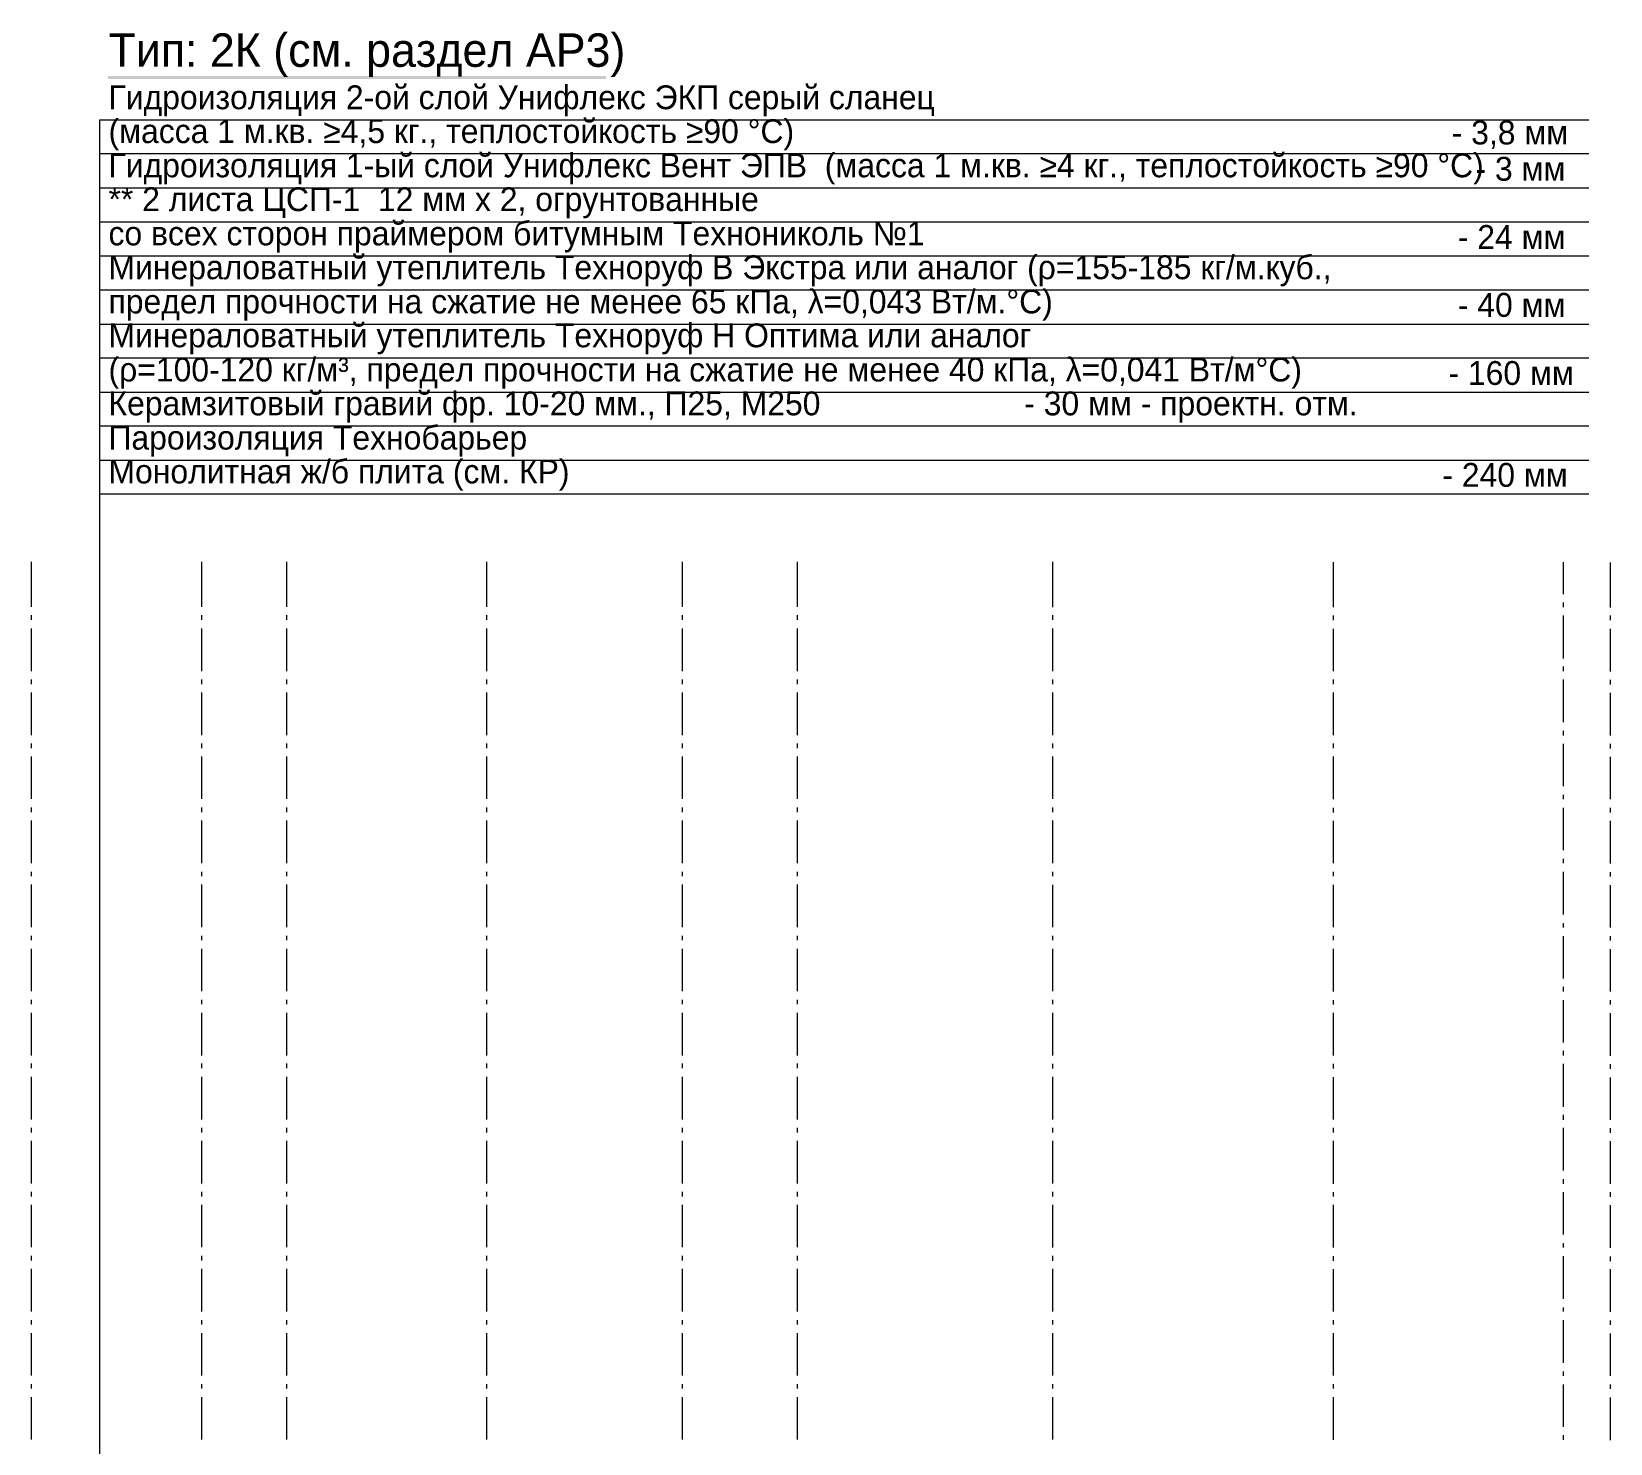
# Model space of a CAD drawing. Header units: millimetres. Extents: x -135211 to 49383, y -8033 to 228499.
# Drawn here: x -74148 to -55592, y 13801 to 30396 of the extents above; entities that cross this region are included whole.
import ezdxf

# ---------------------------------------------------------------- set-up
doc = ezdxf.new("R2010")
doc.units = ezdxf.units.MM
doc.layers.add('PDF _Геометрия', color=7, linetype='Continuous', true_color=0x1d1d1d)
doc.layers.add('PDF _Сплошная заливка', color=7, linetype='Continuous', true_color=0xffffff)
doc.layers.add('PDF _Текст', color=7, linetype='Continuous')

msp = doc.modelspace()

# ---------------------------------------------------------------- linework, layer by layer
at = {"layer": 'PDF _Геометрия', "color": 7, "lineweight": 9}
for points in [[(-73347.8, 29359.5), (-73347.8, 24961.3), (-73347.8, 11462)], [(-73346.6, 29358.6), (-55846.9, 29358.6)], [(-73346.6, 28960.7), (-55846.9, 28960.7)], [(-73346.6, 28558.7), (-55846.9, 28558.7)], [(-73346.6, 28160.6), (-55846.9, 28160.6)], [(-73346.6, 27758.6), (-55846.9, 27758.6)], [(-73346.6, 27360.8), (-55846.9, 27360.8)], [(-73346.6, 26958.4), (-55846.9, 26958.4)], [(-73346.6, 26560.7), (-55846.9, 26560.7)], [(-73346.6, 26158.2), (-55846.9, 26158.2)], [(-73346.6, 25760.5), (-55846.9, 25760.5)], [(-73346.6, 25358.5), (-55846.9, 25358.5)], [(-73346.6, 24960.3), (-55846.9, 24960.3)], [(-74147.8, 23632.1), (-74147.8, 24161.3)], [(-72145.6, 23632.1), (-72145.6, 24161.3)], [(-71146.6, 23632.1), (-71146.6, 24161.3)], [(-68797.2, 23632.1), (-68797.2, 24161.3)], [(-66498.7, 23632.1), (-66498.7, 24161.3)], [(-65148.3, 23632.1), (-65148.3, 24161.3)], [(-62146.7, 23631.8), (-62146.7, 24161.1)], [(-58847.7, 23630.8), (-58847.7, 24160)], [(-56145.3, 23782), (-56145.3, 24158.8)], [(-55592.5, 23628), (-55592.5, 24157)], [(-56145.3, 23629.8), (-56145.3, 23684.6)], [(-74147.8, 23479.7), (-74147.8, 23534.8)], [(-72145.6, 23479.7), (-72145.6, 23534.8)], [(-71146.6, 23479.7), (-71146.6, 23534.8)], [(-68797.2, 23479.7), (-68797.2, 23534.8)], [(-66498.7, 23479.7), (-66498.7, 23534.8)], [(-65148.3, 23479.7), (-65148.3, 23534.8)], [(-62146.7, 23479.3), (-62146.7, 23534.6)], [(-58847.7, 23478.4), (-58847.7, 23533.6)], [(-56145.3, 23028.4), (-56145.3, 23532.4)], [(-55592.5, 23475.6), (-55592.5, 23530.9)], [(-74147.8, 22878.6), (-74147.8, 23378.1)], [(-72145.6, 22878.6), (-72145.6, 23378.1)], [(-71146.6, 22878.6), (-71146.6, 23378.1)], [(-68797.2, 22878.6), (-68797.2, 23378.1)], [(-66498.7, 22878.6), (-66498.7, 23378.1)], [(-65148.3, 22878.6), (-65148.3, 23378.1)], [(-62146.7, 22878.5), (-62146.7, 23377.7)], [(-58847.7, 22877.2), (-58847.7, 23376.7)], [(-55592.5, 22874.7), (-55592.5, 23374.2)], [(-56145.3, 22876.2), (-56145.3, 22931)], [(-74147.8, 22726.2), (-74147.8, 22781.3)], [(-72145.6, 22726.2), (-72145.6, 22781.3)], [(-71146.6, 22726.2), (-71146.6, 22781.3)], [(-68797.2, 22726.2), (-68797.2, 22781.3)], [(-66498.7, 22726.2), (-66498.7, 22781.3)], [(-65148.3, 22726.2), (-65148.3, 22781.3)], [(-62146.7, 22725.9), (-62146.7, 22780.9)], [(-58847.7, 22724.8), (-58847.7, 22780)], [(-56145.3, 22279.1), (-56145.3, 22778.8)], [(-55592.5, 22722.3), (-55592.5, 22777.1)], [(-74147.8, 22125.1), (-74147.8, 22628.9)], [(-72145.6, 22125.1), (-72145.6, 22628.9)], [(-71146.6, 22125.1), (-71146.6, 22628.9)], [(-68797.2, 22125.1), (-68797.2, 22628.9)], [(-66498.7, 22125.1), (-66498.7, 22628.9)], [(-65148.3, 22125.1), (-65148.3, 22628.9)], [(-62146.7, 22124.7), (-62146.7, 22628.7)], [(-58847.7, 22124), (-58847.7, 22627.6)], [(-55592.5, 22120.9), (-55592.5, 22624.7)], [(-56145.3, 22122.6), (-56145.3, 22177.9)], [(-74147.8, 21972.8), (-74147.8, 22027.8)], [(-72145.6, 21972.8), (-72145.6, 22027.8)], [(-71146.6, 21972.8), (-71146.6, 22027.8)], [(-68797.2, 21972.8), (-68797.2, 22027.8)], [(-66498.7, 21972.8), (-66498.7, 22027.8)], [(-65148.3, 21972.8), (-65148.3, 22027.8)], [(-62146.7, 21972.6), (-62146.7, 22027.5)], [(-58847.7, 21971.6), (-58847.7, 22026.4)], [(-56145.3, 21525.9), (-56145.3, 22025.2)], [(-55592.5, 21968.6), (-55592.5, 22023.8)], [(-74147.8, 21375.9), (-74147.8, 21875.4)], [(-72145.6, 21375.9), (-72145.6, 21875.4)], [(-71146.6, 21375.9), (-71146.6, 21875.4)], [(-68797.2, 21375.9), (-68797.2, 21875.4)], [(-66498.7, 21375.9), (-66498.7, 21875.4)], [(-65148.3, 21375.9), (-65148.3, 21875.4)], [(-62146.7, 21375.8), (-62146.7, 21874.9)], [(-58847.7, 21374.5), (-58847.7, 21874)], [(-55592.5, 21371.4), (-55592.5, 21871.4)], [(-56145.3, 21373.2), (-56145.3, 21424.3)], [(-74147.8, 21219.3), (-74147.8, 21274.3)], [(-72145.6, 21219.3), (-72145.6, 21274.3)], [(-71146.6, 21219.3), (-71146.6, 21274.3)], [(-68797.2, 21219.3), (-68797.2, 21274.3)], [(-66498.7, 21219.3), (-66498.7, 21274.3)], [(-65148.3, 21219.3), (-65148.3, 21274.3)], [(-62146.7, 21218.8), (-62146.7, 21274.2)], [(-58847.7, 21218), (-58847.7, 21272.7)], [(-56145.3, 20772.3), (-56145.3, 21271.6)], [(-55592.5, 21214.8), (-55592.5, 21270)], [(-74147.8, 20622.4), (-74147.8, 21121.9)], [(-72145.6, 20622.4), (-72145.6, 21121.9)], [(-71146.6, 20622.4), (-71146.6, 21121.9)], [(-68797.2, 20622.4), (-68797.2, 21121.9)], [(-66498.7, 20622.4), (-66498.7, 21121.9)], [(-65148.3, 20622.4), (-65148.3, 21121.9)], [(-62146.7, 20622), (-62146.7, 21121.6)], [(-58847.7, 20620.8), (-58847.7, 21120.4)], [(-55592.5, 20618.1), (-55592.5, 21117.6)], [(-56145.3, 20619.6), (-56145.3, 20670.7)], [(-74147.8, 20470), (-74147.8, 20520.8)], [(-72145.6, 20470), (-72145.6, 20520.8)], [(-71146.6, 20470), (-71146.6, 20520.8)], [(-68797.2, 20470), (-68797.2, 20520.8)], [(-66498.7, 20470), (-66498.7, 20520.8)], [(-65148.3, 20470), (-65148.3, 20520.8)], [(-62146.7, 20469.9), (-62146.7, 20520.4)], [(-58847.7, 20468.5), (-58847.7, 20519.5)], [(-56145.3, 20018.7), (-56145.3, 20518.5)], [(-55592.5, 20465.8), (-55592.5, 20516.7)], [(-74147.8, 19868.9), (-74147.8, 20368.4)], [(-72145.6, 19868.9), (-72145.6, 20368.4)], [(-71146.6, 19868.9), (-71146.6, 20368.4)], [(-68797.2, 19868.9), (-68797.2, 20368.4)], [(-66498.7, 19868.9), (-66498.7, 20368.4)], [(-65148.3, 19868.9), (-65148.3, 20368.4)], [(-62146.7, 19868.7), (-62146.7, 20368.3)], [(-58847.7, 19867.6), (-58847.7, 20367.2)], [(-55592.5, 19864.4), (-55592.5, 20363.9)], [(-56145.3, 19866.5), (-56145.3, 19917.1)], [(-74147.8, 19716.5), (-74147.8, 19767.3)], [(-72145.6, 19716.5), (-72145.6, 19767.3)], [(-71146.6, 19716.5), (-71146.6, 19767.3)], [(-68797.2, 19716.5), (-68797.2, 19767.3)], [(-66498.7, 19716.5), (-66498.7, 19767.3)], [(-65148.3, 19716.5), (-65148.3, 19767.3)], [(-62146.7, 19716.1), (-62146.7, 19767.1)], [(-58847.7, 19715.3), (-58847.7, 19765.9)], [(-56145.3, 19265.1), (-56145.3, 19764.9)], [(-55592.5, 19712), (-55592.5, 19762.9)], [(-74147.8, 19115.4), (-74147.8, 19614.9)], [(-72145.6, 19115.4), (-72145.6, 19614.9)], [(-71146.6, 19115.4), (-71146.6, 19614.9)], [(-68797.2, 19115.4), (-68797.2, 19614.9)], [(-66498.7, 19115.4), (-66498.7, 19614.9)], [(-65148.3, 19115.4), (-65148.3, 19614.9)], [(-62146.7, 19114.9), (-62146.7, 19614.5)], [(-58847.7, 19114), (-58847.7, 19613.5)], [(-55592.5, 19111.1), (-55592.5, 19610.6)], [(-56145.3, 19112.9), (-56145.3, 19167.7)], [(-74147.8, 18963), (-74147.8, 19013.8)], [(-72145.6, 18963), (-72145.6, 19013.8)], [(-71146.6, 18963), (-71146.6, 19013.8)], [(-68797.2, 18963), (-68797.2, 19013.8)], [(-66498.7, 18963), (-66498.7, 19013.8)], [(-65148.3, 18963), (-65148.3, 19013.8)], [(-62146.7, 18962.8), (-62146.7, 19013.3)], [(-58847.7, 18961.6), (-58847.7, 19012.3)], [(-56145.3, 18511.5), (-56145.3, 19011.3)], [(-55592.5, 18958.7), (-55592.5, 19009.2)], [(-74147.8, 18361.9), (-74147.8, 18861.4)], [(-72145.6, 18361.9), (-72145.6, 18861.4)], [(-71146.6, 18361.9), (-71146.6, 18861.4)], [(-68797.2, 18361.9), (-68797.2, 18861.4)], [(-66498.7, 18361.9), (-66498.7, 18861.4)], [(-65148.3, 18361.9), (-65148.3, 18861.4)], [(-62146.7, 18361.6), (-62146.7, 18861.2)], [(-58847.7, 18360.4), (-58847.7, 18859.9)], [(-55592.5, 18357.3), (-55592.5, 18856.8)], [(-56145.3, 18359.3), (-56145.3, 18414.1)], [(-74147.8, 18209.6), (-74147.8, 18264.6)], [(-72145.6, 18209.6), (-72145.6, 18264.6)], [(-71146.6, 18209.6), (-71146.6, 18264.6)], [(-68797.2, 18209.6), (-68797.2, 18264.6)], [(-66498.7, 18209.6), (-66498.7, 18264.6)], [(-65148.3, 18209.6), (-65148.3, 18264.6)], [(-62146.7, 18209.4), (-62146.7, 18264.3)], [(-58847.7, 18208), (-58847.7, 18263.2)], [(-56145.3, 17757.9), (-56145.3, 18261.9)], [(-55592.5, 18204.9), (-55592.5, 18260.2)], [(-74147.8, 17608.5), (-74147.8, 18108)], [(-72145.6, 17608.5), (-72145.6, 18108)], [(-71146.6, 17608.5), (-71146.6, 18108)], [(-68797.2, 17608.5), (-68797.2, 18108)], [(-66498.7, 17608.5), (-66498.7, 18108)], [(-65148.3, 17608.5), (-65148.3, 18108)], [(-62146.7, 17608.2), (-62146.7, 18107.8)], [(-58847.7, 17607.2), (-58847.7, 18106.7)], [(-55592.5, 17604), (-55592.5, 18103.5)], [(-56145.3, 17605.7), (-56145.3, 17661)], [(-74147.8, 17456.1), (-74147.8, 17511.1)], [(-72145.6, 17456.1), (-72145.6, 17511.1)], [(-71146.6, 17456.1), (-71146.6, 17511.1)], [(-68797.2, 17456.1), (-68797.2, 17511.1)], [(-66498.7, 17456.1), (-66498.7, 17511.1)], [(-65148.3, 17456.1), (-65148.3, 17511.1)], [(-62146.7, 17455.6), (-62146.7, 17510.6)], [(-58847.7, 17454.8), (-58847.7, 17509.6)], [(-56145.3, 17009), (-56145.3, 17508.3)], [(-55592.5, 17451.6), (-55592.5, 17506.4)], [(-74147.8, 16855), (-74147.8, 17358.7)], [(-72145.6, 16855), (-72145.6, 17358.7)], [(-71146.6, 16855), (-71146.6, 17358.7)], [(-68797.2, 16855), (-68797.2, 17358.7)], [(-66498.7, 16855), (-66498.7, 17358.7)], [(-65148.3, 16855), (-65148.3, 17358.7)], [(-62146.7, 16854.5), (-62146.7, 17358.4)], [(-58847.7, 16853.5), (-58847.7, 17357.2)], [(-55592.5, 16850.2), (-55592.5, 17354)], [(-56145.3, 16852.1), (-56145.3, 16907.4)], [(-74147.8, 16702.6), (-74147.8, 16757.6)], [(-72145.6, 16702.6), (-72145.6, 16757.6)], [(-71146.6, 16702.6), (-71146.6, 16757.6)], [(-68797.2, 16702.6), (-68797.2, 16757.6)], [(-66498.7, 16702.6), (-66498.7, 16757.6)], [(-65148.3, 16702.6), (-65148.3, 16757.6)], [(-62146.7, 16702.3), (-62146.7, 16757.2)], [(-58847.7, 16701.2), (-58847.7, 16755.9)], [(-56145.3, 16255.4), (-56145.3, 16754.7)], [(-55592.5, 16697.9), (-55592.5, 16753.1)], [(-74147.8, 16105.7), (-74147.8, 16605.2)], [(-72145.6, 16105.7), (-72145.6, 16605.2)], [(-71146.6, 16105.7), (-71146.6, 16605.2)], [(-68797.2, 16105.7), (-68797.2, 16605.2)], [(-66498.7, 16105.7), (-66498.7, 16605.2)], [(-65148.3, 16105.7), (-65148.3, 16605.2)], [(-62146.7, 16105.5), (-62146.7, 16605.1)], [(-58847.7, 16104), (-58847.7, 16603.6)], [(-55592.5, 16101.2), (-55592.5, 16600.7)], [(-56145.3, 16102.7), (-56145.3, 16153.8)], [(-74147.8, 15949.1), (-74147.8, 16004.1)], [(-72145.6, 15949.1), (-72145.6, 16004.1)], [(-71146.6, 15949.1), (-71146.6, 16004.1)], [(-68797.2, 15949.1), (-68797.2, 16004.1)], [(-66498.7, 15949.1), (-66498.7, 16004.1)], [(-65148.3, 15949.1), (-65148.3, 16004.1)], [(-62146.7, 15948.5), (-62146.7, 16003.9)], [(-58847.7, 15947.5), (-58847.7, 16002.7)], [(-56145.3, 15501.8), (-56145.3, 16001.6)], [(-55592.5, 15944.6), (-55592.5, 15999.3)], [(-74147.8, 15352.2), (-74147.8, 15851.7)], [(-72145.6, 15352.2), (-72145.6, 15851.7)], [(-71146.6, 15352.2), (-71146.6, 15851.7)], [(-68797.2, 15352.2), (-68797.2, 15851.7)], [(-66498.7, 15352.2), (-66498.7, 15851.7)], [(-65148.3, 15352.2), (-65148.3, 15851.7)], [(-62146.7, 15351.7), (-62146.7, 15851.3)], [(-58847.7, 15350.8), (-58847.7, 15850.4)], [(-55592.5, 15347.5), (-55592.5, 15847)], [(-74147.8, 15199.8), (-74147.8, 15250.6)], [(-72145.6, 15199.8), (-72145.6, 15250.6)], [(-71146.6, 15199.8), (-71146.6, 15250.6)], [(-68797.2, 15199.8), (-68797.2, 15250.6)], [(-66498.7, 15199.8), (-66498.7, 15250.6)], [(-65148.3, 15199.8), (-65148.3, 15250.6)], [(-62146.7, 15199.6), (-62146.7, 15250.1)], [(-58847.7, 15198.5), (-58847.7, 15249.1)], [(-56145.3, 15349.6), (-56145.3, 15400.2)], [(-56145.3, 14748.2), (-56145.3, 15248)], [(-55592.5, 15195.1), (-55592.5, 15246)], [(-74147.8, 14598.7), (-74147.8, 15098.3)], [(-72145.6, 14598.7), (-72145.6, 15098.3)], [(-71146.6, 14598.7), (-71146.6, 15098.3)], [(-68797.2, 14598.7), (-68797.2, 15098.3)], [(-66498.7, 14598.7), (-66498.7, 15098.3)], [(-65148.3, 14598.7), (-65148.3, 15098.3)], [(-62146.7, 14598.4), (-62146.7, 15098)], [(-58847.7, 14597.2), (-58847.7, 15096.7)], [(-55592.5, 14594.2), (-55592.5, 15093.7)], [(-74147.8, 14446.4), (-74147.8, 14497.2)], [(-72145.6, 14446.4), (-72145.6, 14497.2)], [(-71146.6, 14446.4), (-71146.6, 14497.2)], [(-68797.2, 14446.4), (-68797.2, 14497.2)], [(-66498.7, 14446.4), (-66498.7, 14497.2)], [(-65148.3, 14446.4), (-65148.3, 14497.2)], [(-62146.7, 14445.8), (-62146.7, 14496.8)], [(-58847.7, 14444.8), (-58847.7, 14495.5)], [(-56145.3, 14596), (-56145.3, 14646.6)], [(-56145.3, 13994.6), (-56145.3, 14494.4)], [(-55592.5, 14441.8), (-55592.5, 14492.3)], [(-74147.8, 13845.3), (-74147.8, 14344.8)], [(-72145.6, 13845.3), (-72145.6, 14344.8)], [(-71146.6, 13845.3), (-71146.6, 14344.8)], [(-68797.2, 13845.3), (-68797.2, 14344.8)], [(-66498.7, 13845.3), (-66498.7, 14344.8)], [(-65148.3, 13845.3), (-65148.3, 14344.8)], [(-62146.7, 13845.1), (-62146.7, 14344.2)], [(-58847.7, 13843.6), (-58847.7, 14343.1)], [(-55592.5, 13840.4), (-55592.5, 14339.9)], [(-56145.3, 13842.4), (-56145.3, 13897.2)]]:
    msp.add_lwpolyline(points, dxfattribs=at)
at = {"layer": 'PDF _Сплошная заливка', "color": 7, "lineweight": 0, "transparency": 33554559}
msp.add_solid([(-73250.4, 29871.7), (-73250.4, 29837.8), (-67396.1, 29871.7), (-67396.1, 29837.8)], dxfattribs=at)

# ---------------------------------------------------------------- texts
at = {"layer": 'PDF _Текст', "attachment_point": 4, "style": ''}
for s, insert, char_height in [('Тип: 2К (см. раздел АР3)', (-73243.8, 30118.6), 393.148), ('Гидроизоляция 2-ой слой Унифлекс ЭКП серый сланец', (-73243.8, 29581), 280.262), ('(масса 1 м.кв. ≥4,5 кг., теплостойкость ≥90 °С)', (-73243.8, 29183.1), 280.262), ('- 3,8 мм', (-57458, 29183.1), 280.26), ('Гидроизоляция 1-ый слой Унифлекс Вент ЭПВ  (масса 1 м.кв. ≥4 кг., теплостойкость ≥90 °С)', (-73243.8, 28780.9), 280.262), ('- 3 мм', (-57178.6, 28780.9), 280.26), ('** 2 листа ЦСП-1  12 мм х 2, огрунтованные', (-73243.8, 28383), 280.262), ('со всех сторон праймером битумным Технониколь №1', (-73243.8, 27980.9), 280.262), ('- 24 мм', (-57386.1, 27980.9), 280.26), ('Минераловатный утеплитель Техноруф В Экстра или аналог (ρ=155-185 кг/м.куб.,', (-73243.8, 27582.9), 280.262), ('предел прочности на сжатие не менее 65 кПа, λ=0,043 Вт/м.°С)', (-73243.8, 27180.8), 280.262), ('- 40 мм', (-57386.1, 27180.8), 280.26), ('Минераловатный утеплитель Техноруф Н Оптима или аналог', (-73243.8, 26782.8), 280.262), ('(ρ=100-120 кг/м³, предел прочности на сжатие не менее 40 кПа, λ=0,041 Вт/м°С)', (-73243.8, 26380.7), 280.262), ('- 160 мм', (-57496.1, 26380.7), 280.26), ('Керамзитовый гравий фр. 10-20 мм., П25, М250                       - 30 мм - проектн. отм.', (-73243.8, 25982.8), 280.262), ('Пароизоляция Технобарьер', (-73243.8, 25580.6), 280.262), ('Монолитная ж/б плита (см. КР)', (-73243.8, 25182.7), 280.262), ('- 240 мм', (-57568.1, 25182.7), 280.26)]:
    msp.add_mtext(s, dxfattribs=dict(at, insert=insert, char_height=char_height))

doc.saveas('drawing.dxf')
